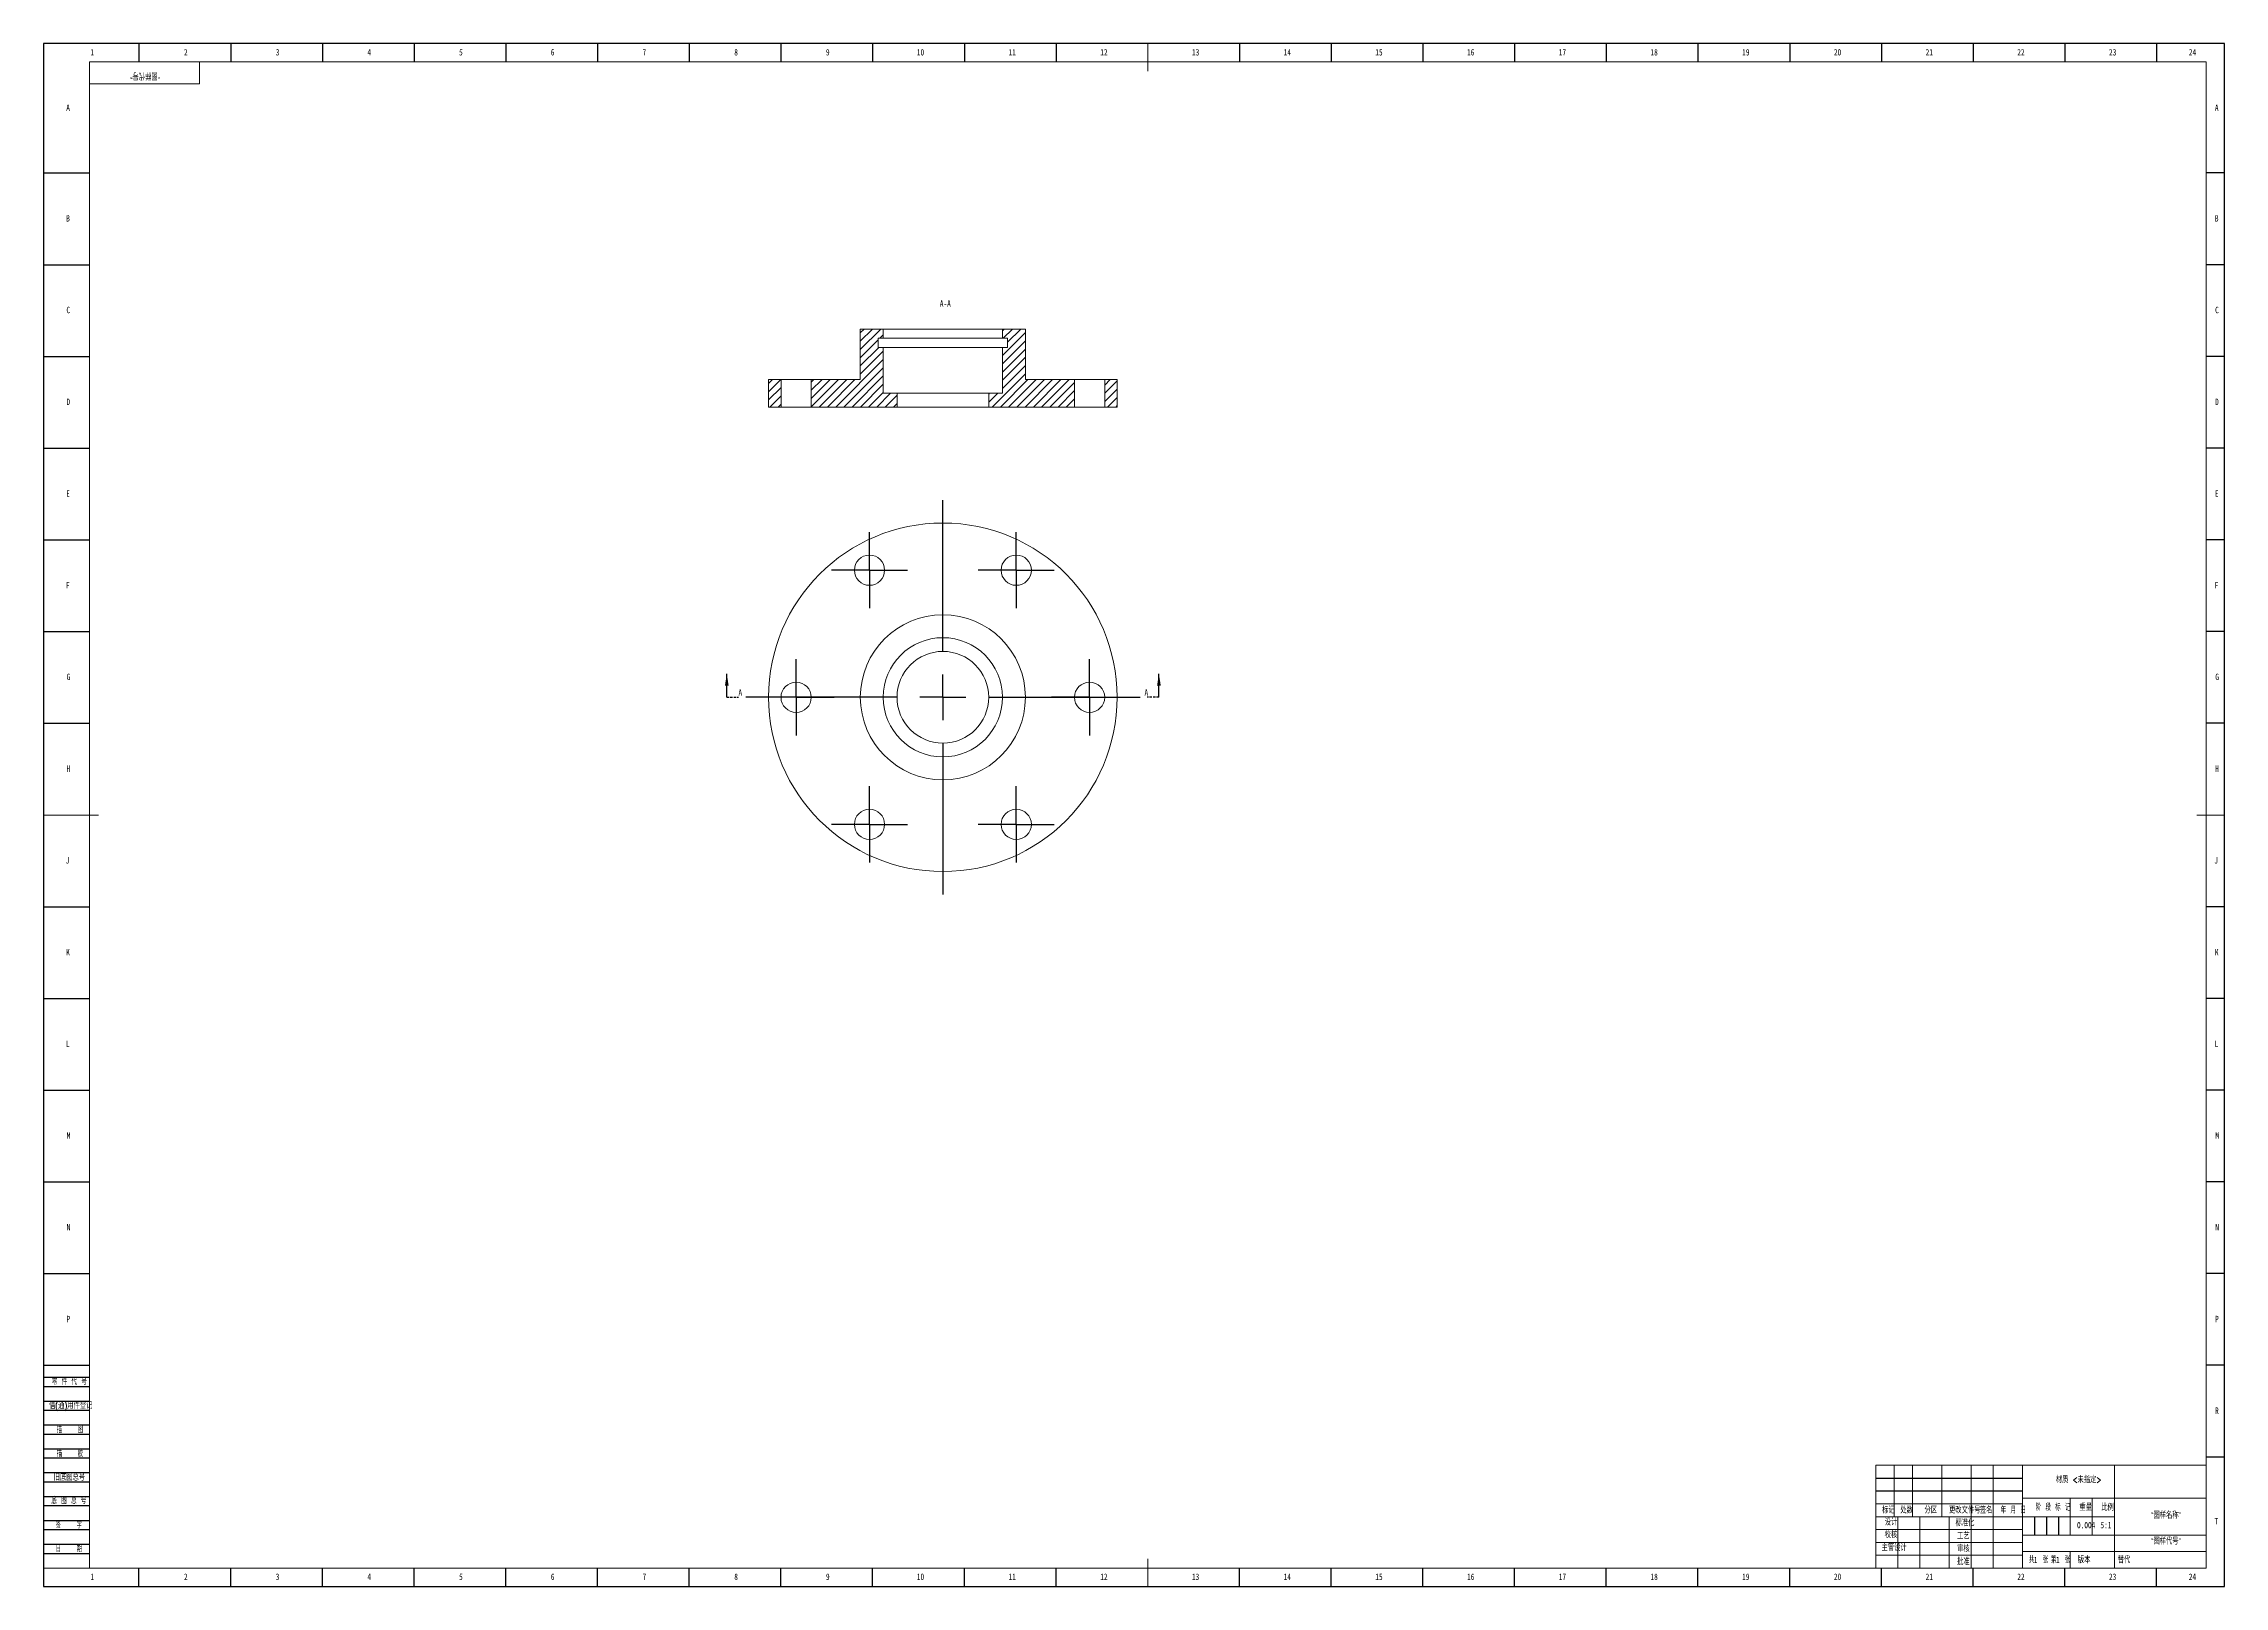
# Model space of a CAD drawing. Header units: millimetres. Extents: x 0 to 1802, y 0 to 841.
# Drawn here: x 0 to 1189, y 0 to 841 of the extents above; entities that cross this region are included whole.
import ezdxf

# ---------------------------------------------------------------- set-up
doc = ezdxf.new("R2010")
doc.units = ezdxf.units.MM
doc.linetypes.add('HIDDEN', pattern=[1.905, 1.27, -0.635])
for name, color, linetype in [('10', 7, 'Continuous'), ('5', 7, 'Continuous'), ('9', 7, 'Continuous'), ('SLD-0', 7, 'Continuous')]:
    doc.layers.add(name, color=color, linetype=linetype)
doc.styles.add('SLDTEXTSTYLE0', font='TXT', dxfattribs={"width": 0.7, "bigfont": 'bigfont'})
doc.styles.add('SLDTEXTSTYLE1', font='TXT', dxfattribs={"width": 0.6, "bigfont": 'bigfont'})
doc.styles.add('SLDTEXTSTYLE2', font='TXT', dxfattribs={"width": 0.614286, "bigfont": 'bigfont'})
doc.styles.add('SLDTEXTSTYLE3', font='TXT', dxfattribs={"width": 0.62, "bigfont": 'bigfont'})
doc.styles.add('SLDTEXTSTYLE4', font='TXT', dxfattribs={"width": 0.566667, "bigfont": 'bigfont'})
doc.styles.add('SLDTEXTSTYLE5', font='TXT', dxfattribs={"width": 0.7})

# ---------------------------------------------------------------- blocks, each defined once
blk = doc.blocks.new('SW_CENTERMARKSYMBOL_0')
at = {"layer": '10', "color": 0}
for p, q in [((0, 25), (0, 107.5)), ((0, 0), (0, 12.5)), ((-25, 0), (-107.5, 0)), ((0, 0), (-12.5, 0)), ((0, 0), (0, -12.5)), ((0, 0), (12.5, 0)), ((25, 0), (107.5, 0)), ((0, -25), (0, -107.5))]:
    blk.add_line(p, q, dxfattribs=at)
blk = doc.blocks.new('SW_CENTERMARKSYMBOL_1')
at = {"layer": '10', "color": 0}
for p, q in [((0, 12.5), (0, 20.75)), ((0, 0), (0, 12.5)), ((-12.5, 0), (-20.75, 0)), ((0, 0), (-12.5, 0)), ((0, 0), (0, -12.5)), ((0, 0), (12.5, 0)), ((12.5, 0), (20.75, 0)), ((0, -12.5), (0, -20.75))]:
    blk.add_line(p, q, dxfattribs=at)
blk = doc.blocks.new('SW_CENTERMARKSYMBOL_2')
at = {"layer": '10', "color": 0}
for p, q in [((0, 12.5), (0, 20.75)), ((0, 0), (0, 12.5)), ((-12.5, 0), (-20.75, 0)), ((0, 0), (-12.5, 0)), ((0, 0), (0, -12.5)), ((0, 0), (12.5, 0)), ((12.5, 0), (20.75, 0)), ((0, -12.5), (0, -20.75))]:
    blk.add_line(p, q, dxfattribs=at)
blk = doc.blocks.new('SW_CENTERMARKSYMBOL_3')
at = {"layer": '10', "color": 0}
for p, q in [((0, 12.5), (0, 20.75)), ((0, 0), (0, 12.5)), ((-12.5, 0), (-20.75, 0)), ((0, 0), (-12.5, 0)), ((0, 0), (0, -12.5)), ((0, 0), (12.5, 0)), ((12.5, 0), (20.75, 0)), ((0, -12.5), (0, -20.75))]:
    blk.add_line(p, q, dxfattribs=at)
blk = doc.blocks.new('SW_CENTERMARKSYMBOL_4')
at = {"layer": '10', "color": 0}
for p, q in [((0, 12.5), (0, 20.75)), ((0, 0), (0, 12.5)), ((-12.5, 0), (-20.75, 0)), ((0, 0), (-12.5, 0)), ((0, 0), (0, -12.5)), ((0, 0), (12.5, 0)), ((12.5, 0), (20.75, 0)), ((0, -12.5), (0, -20.75))]:
    blk.add_line(p, q, dxfattribs=at)
blk = doc.blocks.new('SW_CENTERMARKSYMBOL_5')
at = {"layer": '10', "color": 0}
for p, q in [((0, 12.5), (0, 20.75)), ((0, 0), (0, 12.5)), ((-12.5, 0), (-20.75, 0)), ((0, 0), (-12.5, 0)), ((0, 0), (0, -12.5)), ((0, 0), (12.5, 0)), ((12.5, 0), (20.75, 0)), ((0, -12.5), (0, -20.75))]:
    blk.add_line(p, q, dxfattribs=at)
blk = doc.blocks.new('SW_CENTERMARKSYMBOL_6')
at = {"layer": '10', "color": 0}
for p, q in [((0, 12.5), (0, 20.75)), ((0, 0), (0, 12.5)), ((-12.5, 0), (-20.75, 0)), ((0, 0), (-12.5, 0)), ((0, 0), (0, -12.5)), ((0, 0), (12.5, 0)), ((12.5, 0), (20.75, 0)), ((0, -12.5), (0, -20.75))]:
    blk.add_line(p, q, dxfattribs=at)

msp = doc.modelspace()

# ---------------------------------------------------------------- hatches: boundary and pattern name
at = {"linetype": 'Continuous', "lineweight": 0}
h = msp.add_hatch(dxfattribs=at)
h.set_pattern_fill('ANSI31', style=0)
h.paths.add_polyline_path([(455.038, 680.394), (457.788, 680.394), (457.788, 685.394), (445.288, 685.394), (445.288, 657.894), (418.538, 657.894), (418.538, 642.894), (465.288, 642.894), (465.288, 650.394), (457.788, 650.394), (457.788, 675.394), (455.038, 675.394)], flags=0)
h = msp.add_hatch(dxfattribs=at)
h.set_pattern_fill('ANSI31', style=0)
h.paths.add_polyline_path([(522.788, 680.394), (525.538, 680.394), (525.538, 675.394), (522.788, 675.394), (522.788, 650.394), (515.288, 650.394), (515.288, 642.894), (562.038, 642.894), (562.038, 657.894), (535.288, 657.894), (535.288, 685.394), (522.788, 685.394)], flags=0)
h = msp.add_hatch(dxfattribs=at)
h.set_pattern_fill('ANSI31', style=0)
h.paths.add_polyline_path([(402.038, 657.894), (395.288, 657.894), (395.288, 642.894), (402.038, 642.894)], flags=0)
h = msp.add_hatch(dxfattribs=at)
h.set_pattern_fill('ANSI31', style=0)
h.paths.add_polyline_path([(585.288, 657.894), (578.538, 657.894), (578.538, 642.894), (585.288, 642.894)], flags=0)

# ---------------------------------------------------------------- linework, layer by layer
at = {"color": 7, "linetype": 'Continuous', "lineweight": 15}
for p, q in [((445.288, 657.894), (445.288, 685.394)), ((445.288, 685.394), (457.788, 685.394)), ((455.038, 675.394), (455.038, 680.394)), ((457.788, 680.394), (455.038, 680.394)), ((457.788, 680.394), (457.788, 685.394)), ((457.788, 685.394), (522.788, 685.394)), ((522.788, 680.394), (457.788, 680.394)), ((522.788, 685.394), (522.788, 680.394)), ((522.788, 685.394), (535.288, 685.394)), ((525.538, 680.394), (522.788, 680.394)), ((525.538, 680.394), (525.538, 675.394)), ((535.288, 685.394), (535.288, 657.894)), ((455.038, 675.394), (457.788, 675.394)), ((457.788, 650.394), (457.788, 675.394)), ((457.788, 675.394), (522.788, 675.394)), ((522.788, 675.394), (522.788, 650.394)), ((522.788, 675.394), (525.538, 675.394)), ((395.288, 642.894), (395.288, 657.894)), ((395.288, 657.894), (402.038, 657.894)), ((402.038, 657.894), (418.538, 657.894)), ((402.038, 642.894), (402.038, 657.894)), ((418.538, 657.894), (418.538, 642.894)), ((418.538, 657.894), (445.288, 657.894)), ((535.288, 657.894), (562.038, 657.894)), ((562.038, 657.894), (578.538, 657.894)), ((562.038, 642.894), (562.038, 657.894)), ((578.538, 657.894), (578.538, 642.894)), ((578.538, 657.894), (585.288, 657.894)), ((585.288, 657.894), (585.288, 642.894)), ((395.288, 642.894), (402.038, 642.894)), ((402.038, 642.894), (418.538, 642.894)), ((418.538, 642.894), (465.288, 642.894)), ((457.788, 650.394), (465.288, 650.394)), ((465.288, 650.394), (515.288, 650.394)), ((465.288, 642.894), (465.288, 650.394)), ((465.288, 642.894), (515.288, 642.894)), ((515.288, 650.394), (515.288, 642.894)), ((515.288, 650.394), (522.788, 650.394)), ((515.288, 642.894), (562.038, 642.894)), ((562.038, 642.894), (578.538, 642.894)), ((578.538, 642.894), (585.288, 642.894))]:
    msp.add_line(p, q, dxfattribs=at)
at = {"color": 7, "linetype": 'Continuous', "lineweight": 30}
for p, q in [((372.488, 484.668), (372.488, 497.368)), ((608.088, 484.668), (608.088, 497.368))]:
    msp.add_line(p, q, dxfattribs=at)
at = {"color": 7, "linetype": 'HIDDEN', "lineweight": 30}
for p, q in [((372.488, 484.668), (378.838, 484.668)), ((608.088, 484.668), (601.738, 484.668))]:
    msp.add_line(p, q, dxfattribs=at)
at = {"color": 7, "linetype": 'Continuous', "lineweight": 15}
for centre, radius in [((490.288, 484.668), 95), ((450.288, 553.95), 8.25), ((530.288, 553.95), 8.25), ((490.288, 484.668), 45), ((490.288, 484.668), 32.5), ((490.288, 484.668), 25), ((410.288, 484.668), 8.25), ((570.288, 484.668), 8.25), ((450.288, 415.386), 8.25), ((530.288, 415.386), 8.25)]:
    msp.add_circle(centre, radius, dxfattribs=at)
at = {"color": 7, "linetype": 'Continuous', "lineweight": 30}
for points in [[(372.488, 497.368), (371.472, 491.018), (373.504, 491.018)], [(608.088, 497.368), (607.072, 491.018), (609.104, 491.018)]]:
    msp.add_solid(points, dxfattribs=at)
at = {"layer": '5', "color": 7}
for p, q in [((1189, 841), (0, 841)), ((0, 841), (0, 0)), ((1189, 0), (1189, 841)), ((0, 114), (25, 114)), ((0, 109), (25, 109)), ((0, 101), (25, 101)), ((0, 96), (25, 96)), ((0, 88), (25, 88)), ((0, 83), (25, 83)), ((0, 75), (25, 75)), ((0, 70), (25, 70)), ((0, 62), (25, 62)), ((0, 57), (25, 57)), ((0, 49), (25, 49)), ((999, 59), (1079, 59)), ((999, 52), (1079, 52)), ((0, 44), (25, 44)), ((0, 36), (25, 36)), ((1085.5, 38), (1085.5, 28)), ((1092, 38), (1092, 28)), ((1098.5, 38), (1098.5, 28)), ((0, 31), (25, 31)), ((0, 23), (25, 23)), ((0, 18), (25, 18)), ((0, 0), (1189, 0))]:
    msp.add_line(p, q, dxfattribs=at)
at = {"layer": '5'}
for p, q in [((52, 841), (52, 831.05)), ((102, 841), (102, 831.05)), ((152, 841), (152, 831.05)), ((202, 841), (202, 831.05)), ((252, 841), (252, 831.05)), ((302, 841), (302, 831.05)), ((352, 841), (352, 831.05)), ((402, 841), (402, 831.05)), ((452, 841), (452, 831.05)), ((502, 841), (502, 831.05)), ((552, 841), (552, 831.05)), ((652, 841), (652, 831.05)), ((702, 841), (702, 831.05)), ((752, 841), (752, 831.05)), ((802, 841), (802, 831.05)), ((852, 841), (852, 831.05)), ((902, 841), (902, 831.05)), ((952, 841), (952, 831.05)), ((1002, 841), (1002, 831.05)), ((1052, 841), (1052, 831.05)), ((1102, 841), (1102, 831.05)), ((1152, 841), (1152, 831.05)), ((0, 770.5), (25, 770.5)), ((1189, 770.5), (1179, 770.5)), ((0, 720.5), (25, 720.5)), ((1189, 720.5), (1179, 720.5)), ((0, 670.5), (25, 670.5)), ((1189, 670.5), (1179, 670.5)), ((0, 620.5), (25, 620.5)), ((1189, 620.5), (1179, 620.5)), ((0, 570.5), (25, 570.5)), ((1189, 570.5), (1179, 570.5)), ((0, 520.5), (25, 520.5)), ((1189, 520.5), (1179, 520.5)), ((0, 470.5), (25, 470.5)), ((1189, 470.5), (1179, 470.5)), ((0, 370.5), (25, 370.5)), ((1189, 370.5), (1179, 370.5)), ((0, 320.5), (25, 320.5)), ((1189, 320.5), (1179, 320.5)), ((0, 270.5), (25, 270.5)), ((1189, 270.5), (1179, 270.5)), ((0, 220.5), (25, 220.5)), ((1189, 220.5), (1179, 220.5)), ((0, 170.5), (25, 170.5)), ((1189, 170.5), (1179, 170.5)), ((0, 120.5), (25, 120.5)), ((1189, 120.5), (1179, 120.5)), ((1189, 70.5), (1179, 70.5)), ((52, 0), (52, 10)), ((102, 0), (102, 10)), ((152, 0), (152, 10)), ((202, 0), (202, 10)), ((252, 0), (252, 10)), ((302, 0), (302, 10)), ((352, 0), (352, 10)), ((402, 0), (402, 10)), ((452, 0), (452, 10)), ((502, 0), (502, 10)), ((552, 0), (552, 10)), ((652, 0), (652, 10)), ((702, 0), (702, 10)), ((752, 0), (752, 10)), ((802, 0), (802, 10)), ((852, 0), (852, 10)), ((902, 0), (902, 10)), ((952, 0), (952, 10)), ((1002, 0), (1002, 10)), ((1052, 0), (1052, 10)), ((1102, 0), (1102, 10)), ((1152, 0), (1152, 10))]:
    msp.add_line(p, q, dxfattribs=at)
at = {"layer": '5', "lineweight": 15}
for p, q in [((602, 841), (602, 826)), ((0, 420.5), (30, 420.5)), ((1189, 420.5), (1174, 420.5)), ((602, 0), (602, 15)), ((1105, 18.982), (1105, 10))]:
    msp.add_line(p, q, dxfattribs=at)
at = {"layer": '5', "color": 7, "lineweight": 15}
for p, q in [((1179, 831.05), (25, 831.05)), ((25, 831.05), (25, 10)), ((85, 819), (85, 831)), ((1179, 10), (1179, 831.05)), ((25, 819), (85, 819)), ((999, 66), (1179, 66)), ((999, 66), (999, 10)), ((1009, 66), (1009, 38)), ((1019, 66), (1019, 38)), ((1035, 66), (1035, 38)), ((1051, 66), (1051, 10)), ((1063, 66), (1063, 10)), ((1079, 66), (1079, 10)), ((1129, 66), (1129, 38)), ((1079, 48), (1179, 48)), ((1105, 48), (1105, 28)), ((1117, 48), (1117, 28)), ((999, 45), (1079, 45)), ((999, 38), (1129, 38)), ((1011, 38), (1011, 10)), ((1023, 38), (1023, 10)), ((1039, 38), (1039, 10)), ((1129, 38), (1129, 10)), ((999, 31), (1079, 31)), ((999, 24), (1079, 24)), ((1079, 28), (1179, 28)), ((999, 17), (1079, 17)), ((1079.006, 18.982), (1179, 18.982)), ((0, 10), (1179, 10))]:
    msp.add_line(p, q, dxfattribs=at)

# ---------------------------------------------------------------- block references
at = {"layer": '10'}
for name, p in [('SW_CENTERMARKSYMBOL_0', (490.288, 484.668)), ('SW_CENTERMARKSYMBOL_3', (450.288, 553.95)), ('SW_CENTERMARKSYMBOL_4', (530.288, 553.95)), ('SW_CENTERMARKSYMBOL_6', (410.288, 484.668)), ('SW_CENTERMARKSYMBOL_5', (570.288, 484.668)), ('SW_CENTERMARKSYMBOL_2', (450.288, 415.386)), ('SW_CENTERMARKSYMBOL_1', (530.288, 415.386))]:
    msp.add_blockref(name, p, dxfattribs=at)

# ---------------------------------------------------------------- texts
at = {"color": 7, "linetype": 'Continuous', "char_height": 3.5, "attachment_point": 1, "style": 'SLDTEXTSTYLE5'}
for insert in [(378.838, 488.991), (600.213, 488.991)]:
    msp.add_mtext('A', dxfattribs=dict(at, insert=insert))
at = {"layer": '10', "char_height": 3.5}
for s, insert, attachment_point, style in [('1', (26.544, 838.043), 2, 'SLDTEXTSTYLE5'), ('2', (77.544, 838.043), 2, 'SLDTEXTSTYLE5'), ('3', (127.544, 838.043), 2, 'SLDTEXTSTYLE5'), ('4', (177.544, 838.043), 2, 'SLDTEXTSTYLE5'), ('5', (227.544, 838.043), 2, 'SLDTEXTSTYLE5'), ('6', (277.547, 838.043), 2, 'SLDTEXTSTYLE5'), ('7', (327.547, 838.043), 2, 'SLDTEXTSTYLE5'), ('8', (377.547, 838.043), 2, 'SLDTEXTSTYLE5'), ('9', (427.547, 838.043), 2, 'SLDTEXTSTYLE5'), ('10', (478.089, 838.043), 2, 'SLDTEXTSTYLE5'), ('11', (528.089, 838.043), 2, 'SLDTEXTSTYLE5'), ('12', (578.089, 838.043), 2, 'SLDTEXTSTYLE5'), ('13', (628.089, 838.043), 2, 'SLDTEXTSTYLE5'), ('14', (678.089, 838.043), 2, 'SLDTEXTSTYLE5'), ('15', (728.089, 838.043), 2, 'SLDTEXTSTYLE5'), ('16', (778.091, 838.043), 2, 'SLDTEXTSTYLE5'), ('17', (828.091, 838.043), 2, 'SLDTEXTSTYLE5'), ('18', (878.091, 838.043), 2, 'SLDTEXTSTYLE5'), ('19', (928.091, 838.043), 2, 'SLDTEXTSTYLE5'), ('20', (978.089, 838.043), 2, 'SLDTEXTSTYLE5'), ('21', (1028.089, 838.043), 2, 'SLDTEXTSTYLE5'), ('22', (1078.089, 838.043), 2, 'SLDTEXTSTYLE5'), ('23', (1128.089, 838.043), 2, 'SLDTEXTSTYLE5'), ('24', (1171.589, 838.043), 2, 'SLDTEXTSTYLE5'), ('A', (13.32, 807.793), 2, 'SLDTEXTSTYLE5'), ('A', (1184.82, 807.793), 2, 'SLDTEXTSTYLE5'), ('B', (13.32, 747.486), 2, 'SLDTEXTSTYLE5'), ('B', (1184.82, 747.486), 2, 'SLDTEXTSTYLE5'), ('C', (13.427, 697.543), 2, 'SLDTEXTSTYLE5'), ('A-A', (491.615, 701.031), 2, 'SLDTEXTSTYLE5'), ('C', (1184.927, 697.543), 2, 'SLDTEXTSTYLE5'), ('D', (13.43, 647.486), 2, 'SLDTEXTSTYLE5'), ('D', (1184.93, 647.486), 2, 'SLDTEXTSTYLE5'), ('E', (13.318, 597.543), 2, 'SLDTEXTSTYLE5'), ('E', (1184.818, 597.543), 2, 'SLDTEXTSTYLE5'), ('F', (13.224, 547.486), 2, 'SLDTEXTSTYLE5'), ('F', (1184.724, 547.486), 2, 'SLDTEXTSTYLE5'), ('G', (13.539, 497.543), 2, 'SLDTEXTSTYLE5'), ('G', (1185.039, 497.543), 2, 'SLDTEXTSTYLE5'), ('H', (13.43, 447.486), 2, 'SLDTEXTSTYLE5'), ('H', (1184.93, 447.486), 2, 'SLDTEXTSTYLE5'), ('J', (13.015, 397.543), 2, 'SLDTEXTSTYLE5'), ('J', (1184.515, 397.543), 2, 'SLDTEXTSTYLE5'), ('K', (13.32, 347.486), 2, 'SLDTEXTSTYLE5'), ('K', (1184.82, 347.486), 2, 'SLDTEXTSTYLE5'), ('L', (13.181, 297.543), 2, 'SLDTEXTSTYLE5'), ('L', (1184.681, 297.543), 2, 'SLDTEXTSTYLE5'), ('M', (13.597, 247.486), 2, 'SLDTEXTSTYLE5'), ('M', (1185.097, 247.486), 2, 'SLDTEXTSTYLE5'), ('N', (13.549, 197.543), 2, 'SLDTEXTSTYLE5'), ('N', (1185.049, 197.543), 2, 'SLDTEXTSTYLE5'), ('P', (13.444, 147.486), 2, 'SLDTEXTSTYLE5'), ('P', (1184.944, 147.486), 2, 'SLDTEXTSTYLE5'), ('R', (1184.93, 97.543), 2, 'SLDTEXTSTYLE5'), ('材质 <未指定>', (1109.475, 59.858), 2, 'SLDTEXTSTYLE0'), ('“图样名称”', (1157.169, 40.511), 2, 'SLDTEXTSTYLE0'), ('T', (1184.656, 37.236), 2, 'SLDTEXTSTYLE5'), ('校核', (1007.176, 29.857), 2, 'SLDTEXTSTYLE0'), ('0.004', (1113.644, 35.158), 2, 'SLDTEXTSTYLE5'), ('“图样代号”', (1157.172, 26.366), 2, 'SLDTEXTSTYLE0'), ('主管设计', (1008.926, 22.83), 2, 'SLDTEXTSTYLE0'), ('1', (1085.11, 16.188), 1, 'SLDTEXTSTYLE5'), ('1', (1097.135, 16.188), 1, 'SLDTEXTSTYLE5'), ('1', (26.544, 6.986), 2, 'SLDTEXTSTYLE5'), ('2', (77.544, 6.986), 2, 'SLDTEXTSTYLE5'), ('3', (127.544, 6.986), 2, 'SLDTEXTSTYLE5'), ('4', (177.544, 6.986), 2, 'SLDTEXTSTYLE5'), ('5', (227.544, 6.986), 2, 'SLDTEXTSTYLE5'), ('6', (277.547, 6.986), 2, 'SLDTEXTSTYLE5'), ('7', (327.547, 6.986), 2, 'SLDTEXTSTYLE5'), ('8', (377.547, 6.986), 2, 'SLDTEXTSTYLE5'), ('9', (427.547, 6.986), 2, 'SLDTEXTSTYLE5'), ('10', (478.089, 6.986), 2, 'SLDTEXTSTYLE5'), ('11', (528.089, 6.986), 2, 'SLDTEXTSTYLE5'), ('12', (578.089, 6.986), 2, 'SLDTEXTSTYLE5'), ('13', (628.089, 6.986), 2, 'SLDTEXTSTYLE5'), ('14', (678.089, 6.986), 2, 'SLDTEXTSTYLE5'), ('15', (728.089, 6.986), 2, 'SLDTEXTSTYLE5'), ('16', (778.091, 6.986), 2, 'SLDTEXTSTYLE5'), ('17', (828.091, 6.986), 2, 'SLDTEXTSTYLE5'), ('18', (878.091, 6.986), 2, 'SLDTEXTSTYLE5'), ('19', (928.091, 6.986), 2, 'SLDTEXTSTYLE5'), ('20', (978.089, 6.986), 2, 'SLDTEXTSTYLE5'), ('21', (1028.089, 6.986), 2, 'SLDTEXTSTYLE5'), ('22', (1078.089, 6.986), 2, 'SLDTEXTSTYLE5'), ('23', (1128.089, 6.986), 2, 'SLDTEXTSTYLE5'), ('24', (1171.589, 6.986), 2, 'SLDTEXTSTYLE5')]:
    msp.add_mtext(s, dxfattribs=dict(at, insert=insert, attachment_point=attachment_point, style=style))
at = {"layer": '10', "color": 7, "insert": (1112.526, 16.188), "char_height": 3.5, "attachment_point": 2, "style": 'SLDTEXTSTYLE0'}
msp.add_mtext('版本', dxfattribs=at)
at = {"layer": '9', "color": 7, "char_height": 3.5}
for s, insert, attachment_point, style in [('零 件 代 号', (4.482, 113.36), 1, 'SLDTEXTSTYLE2'), ('借(通)用件登记', (2.933, 100.276), 1, 'SLDTEXTSTYLE0'), ('描    图', (14.352, 87.176), 2, 'SLDTEXTSTYLE4'), ('描    校', (14.319, 74.137), 2, 'SLDTEXTSTYLE4'), ('旧底图总号', (5.459, 61.201), 1, 'SLDTEXTSTYLE0'), ('底 图 总 号', (4.212, 48.433), 1, 'SLDTEXTSTYLE2'), ('标记', (1005.821, 43.306), 2, 'SLDTEXTSTYLE0'), ('设计', (1007.228, 36.767), 2, 'SLDTEXTSTYLE0'), ('处数', (1015.759, 43.306), 2, 'SLDTEXTSTYLE0'), ('分区', (1028.916, 43.306), 2, 'SLDTEXTSTYLE0'), ('更改文件号', (1047.473, 43.306), 2, 'SLDTEXTSTYLE0'), ('标准化', (1047.567, 36.358), 2, 'SLDTEXTSTYLE0'), ('签名', (1059.145, 43.306), 2, 'SLDTEXTSTYLE0'), ('年 月 日', (1073.909, 43.306), 2, 'SLDTEXTSTYLE3'), ('阶 段 标 记', (1095.536, 44.81), 2, 'SLDTEXTSTYLE2'), ('重量', (1113.402, 44.81), 2, 'SLDTEXTSTYLE0'), ('比例', (1125.295, 44.81), 2, 'SLDTEXTSTYLE0'), ('签    字', (13.706, 35.193), 2, 'SLDTEXTSTYLE4'), ('工艺', (1046.681, 29.23), 2, 'SLDTEXTSTYLE0'), ('日    期', (13.783, 22.233), 2, 'SLDTEXTSTYLE4'), ('批准', (1046.662, 15.216), 2, 'SLDTEXTSTYLE0'), ('审核', (1046.68, 22.249), 2, 'SLDTEXTSTYLE0'), ('共  张', (1087.69, 16.188), 2, 'SLDTEXTSTYLE1'), ('第  张', (1099.675, 16.188), 2, 'SLDTEXTSTYLE1')]:
    msp.add_mtext(s, dxfattribs=dict(at, insert=insert, attachment_point=attachment_point, style=style))
at = {"layer": 'SLD-0', "insert": (55.32, 821.738), "char_height": 3.5, "attachment_point": 2, "rotation": 180, "style": 'SLDTEXTSTYLE0'}
msp.add_mtext('“图样代号”', dxfattribs=at)
at = {"layer": 'SLD-0', "char_height": 3.5}
for s, insert, attachment_point, style in [('5:1', (1124.437, 35.158), 2, 'SLDTEXTSTYLE5'), ('替代', (1130.851, 16.188), 1, 'SLDTEXTSTYLE0')]:
    msp.add_mtext(s, dxfattribs=dict(at, insert=insert, attachment_point=attachment_point, style=style))

doc.saveas('drawing.dxf')
